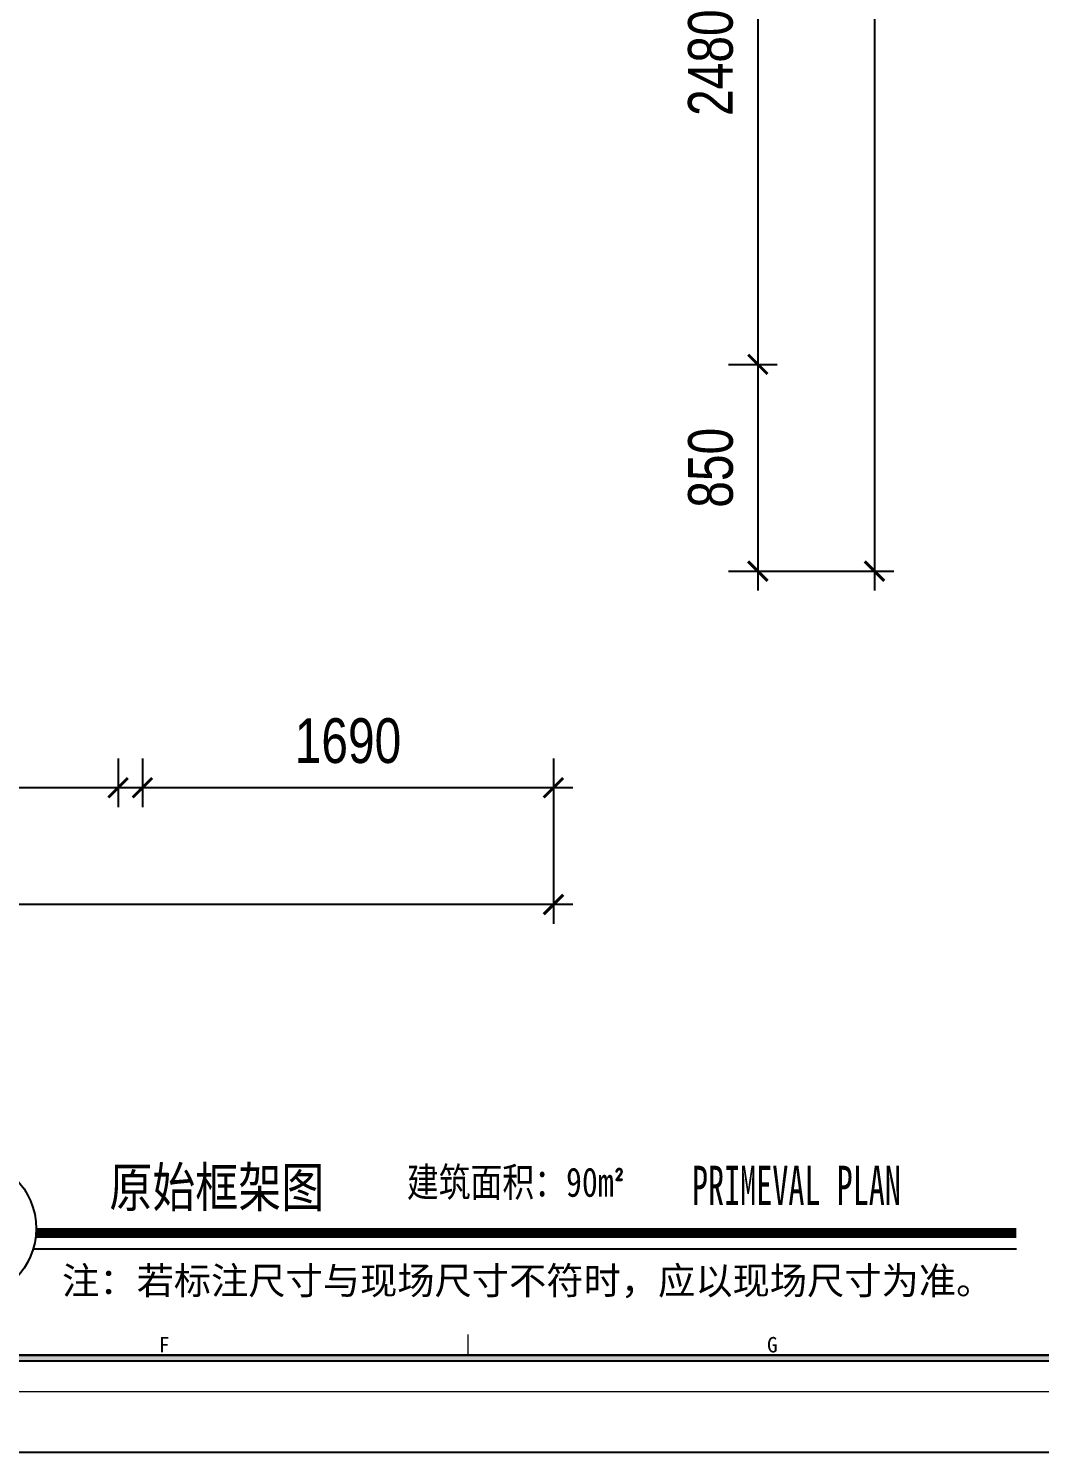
# Model space of a CAD drawing. Header units: millimetres. Extents: x -23568 to 99064, y -162914 to -58422.
# Drawn here: x -1412 to 2745, y -112350 to -106497 of the extents above; entities that cross this region are included whole.
import ezdxf
from ezdxf.enums import TextEntityAlignment as Align

# ---------------------------------------------------------------- set-up
doc = ezdxf.new("R2010")
doc.units = ezdxf.units.MM
doc.header["$LTSCALE"] = 0.01
for name, color, linetype in [('j家私', 153, 'Continuous'), ('W-图框', 251, 'Continuous'), ('布局图框', 1, 'Continuous')]:
    doc.layers.add(name, color=color, linetype=linetype)
doc.styles.add('-宋体', font='simfang.ttf', dxfattribs={"width": 0.8})
doc.styles.add('A2图框$0$WMF-黑体0', font='simhei.ttf')
doc.styles.add('尺寸标注', font='')
doc.styles.add('文字标注', font='', dxfattribs={"height": 1})
doc.styles.add('英文字体', font='stylu.ttf', dxfattribs={"width": 0.8})
doc.styles.get('尺寸标注').set_extended_font_data('SimSun')
doc.styles.get('文字标注').set_extended_font_data('SimSun')
doc.dimstyles.new('t-60', dxfattribs={"dimscale": 80, "dimtxt": 2.3, "dimasz": 1, "dimexe": 1, "dimexo": 1, "dimgap": 0.5, "dimtad": 0, "dimdec": 0, "dimrnd": 5, "dimzin": 0, "dimdsep": 46, "dimtxsty": '英文字体', "dimblk": 'ARCHTICK', "dimcen": 0.09, "dimdle": 1, "dimclrd": 8, "dimclre": 8, "dimclrt": 2, "dimadec": 0, "dimazin": 0, "dimtfac": 1, "dimtdec": 0, "dimtix": 1, "dimtmove": 2, "dimatfit": 2, "dimldrblk": 'DOT', "dimfxl": 0, "dimtvp": 1, "dimtolj": 1, "dimtzin": 0, "dimarcsym": 0})

# ---------------------------------------------------------------- blocks, each defined once
blk = doc.blocks.new('_ArchTick')
at = {"color": 0, "linetype": 'ByBlock', "const_width": 0.15}
blk.add_lwpolyline([(-0.5, -0.5), (0.5, 0.5)], dxfattribs=at)
blk = doc.blocks.new('*D89')
at = {"color": 8, "lineweight": -2, "transparency": 16777216}
for p, q in [((1586.3, -105317.3), (1586.3, -107957.3)), ((1466.3, -105397.3), (1666.3, -105397.3)), ((1466.3, -107877.3), (1666.3, -107877.3))]:
    blk.add_line(p, q, dxfattribs=at)
at = {"layer": 'Defpoints', "color": 0, "transparency": 16777216}
for p in [(1386.3, -105397.3), (1386.3, -107877.3), (1586.3, -107877.3)]:
    blk.add_point(p, dxfattribs=at)
at = {"color": 8, "lineweight": -2, "transparency": 16777216, "xscale": 80, "yscale": 80, "zscale": 80}
for p, rotation in [((1586.3, -105397.3), 90), ((1586.3, -107877.3), 270)]:
    blk.add_blockref('_ArchTick', p, dxfattribs=dict(at, rotation=rotation))
at = {"color": 2, "transparency": 16777216, "insert": (1392.7, -106637.3), "char_height": 184, "attachment_point": 5, "rotation": 90, "style": '英文字体'}
blk.add_mtext('\\A1;2480', dxfattribs=at)
blk = doc.blocks.new('_DOT')
at = {"color": 0, "linetype": 'ByBlock'}
blk.add_line((-0.5, 0), (-1, 0), dxfattribs=at)
at = {"color": 0, "linetype": 'ByBlock', "const_width": 0.5}
blk.add_lwpolyline([(-0.25, 0, 1), (0.25, 0, 1)], format="xyb", close=True, dxfattribs=at)
blk = doc.blocks.new('*D90')
at = {"color": 8, "lineweight": -2, "transparency": 16777216}
for p, q in [((1586.3, -107797.3), (1586.3, -108807.3)), ((1466.3, -107877.3), (1666.3, -107877.3)), ((1466.3, -108727.3), (1666.3, -108727.3))]:
    blk.add_line(p, q, dxfattribs=at)
at = {"layer": 'Defpoints', "color": 0, "transparency": 16777216}
for p in [(1386.3, -107877.3), (1386.3, -108727.3), (1586.3, -108727.3)]:
    blk.add_point(p, dxfattribs=at)
at = {"color": 8, "lineweight": -2, "transparency": 16777216, "xscale": 80, "yscale": 80, "zscale": 80}
for p, rotation in [((1586.3, -107877.3), 90), ((1586.3, -108727.3), 270)]:
    blk.add_blockref('_ArchTick', p, dxfattribs=dict(at, rotation=rotation))
at = {"color": 2, "transparency": 16777216, "insert": (1393, -108302.3), "char_height": 184, "attachment_point": 5, "rotation": 90, "style": '英文字体'}
blk.add_mtext('\\A1;850', dxfattribs=at)
blk = doc.blocks.new('*D91')
at = {"color": 8, "lineweight": -2, "transparency": 16777216}
for p, q in [((-943.7, -109497.3), (-943.7, -109697.3)), ((746.3, -109497.3), (746.3, -109697.3)), ((826.3, -109617.3), (-1023.7, -109617.3))]:
    blk.add_line(p, q, dxfattribs=at)
at = {"layer": 'Defpoints', "color": 0, "transparency": 16777216}
for p in [(-943.7, -109417.3), (746.3, -109417.3), (-943.7, -109617.3)]:
    blk.add_point(p, dxfattribs=at)
at = {"color": 8, "lineweight": -2, "transparency": 16777216, "xscale": 80, "yscale": 80, "zscale": 80, "rotation": 180}
blk.add_blockref('_ArchTick', (-943.7, -109617.3), dxfattribs=at)
at = {"color": 8, "lineweight": -2, "transparency": 16777216, "xscale": 80, "yscale": 80, "zscale": 80}
blk.add_blockref('_ArchTick', (746.3, -109617.3), dxfattribs=at)
at = {"color": 2, "transparency": 16777216, "insert": (-98.7, -109425.1), "char_height": 184, "attachment_point": 5, "style": '英文字体'}
blk.add_mtext('\\A1;1690', dxfattribs=at)
blk = doc.blocks.new('*D93')
at = {"color": 8, "lineweight": -2, "transparency": 16777216}
for p, q in [((-2333.7, -109497.3), (-2333.7, -109697.3)), ((-1043.7, -109497.3), (-1043.7, -109697.3)), ((-963.7, -109617.3), (-2413.7, -109617.3))]:
    blk.add_line(p, q, dxfattribs=at)
at = {"layer": 'Defpoints', "color": 0, "transparency": 16777216}
for p in [(-2333.7, -109417.3), (-1043.7, -109417.3), (-2333.7, -109617.3)]:
    blk.add_point(p, dxfattribs=at)
at = {"color": 8, "lineweight": -2, "transparency": 16777216, "xscale": 80, "yscale": 80, "zscale": 80, "rotation": 180}
blk.add_blockref('_ArchTick', (-2333.7, -109617.3), dxfattribs=at)
at = {"color": 8, "lineweight": -2, "transparency": 16777216, "xscale": 80, "yscale": 80, "zscale": 80}
blk.add_blockref('_ArchTick', (-1043.7, -109617.3), dxfattribs=at)
at = {"color": 2, "transparency": 16777216, "insert": (-1688.7, -109425.9), "char_height": 184, "attachment_point": 5, "style": '英文字体'}
blk.add_mtext('\\A1;1290', dxfattribs=at)
blk = doc.blocks.new('*D102')
at = {"color": 8, "lineweight": -2, "transparency": 16777216}
for p, q in [((2066.3, -100457.3), (2066.3, -108807.3)), ((1666.3, -100537.3), (2146.3, -100537.3)), ((1666.3, -108727.3), (2146.3, -108727.3))]:
    blk.add_line(p, q, dxfattribs=at)
at = {"layer": 'Defpoints', "color": 0, "transparency": 16777216}
for p in [(1586.3, -100537.3), (1586.3, -108727.3), (2066.3, -108727.3)]:
    blk.add_point(p, dxfattribs=at)
at = {"color": 8, "lineweight": -2, "transparency": 16777216, "xscale": 80, "yscale": 80, "zscale": 80}
for p, rotation in [((2066.3, -100537.3), 90), ((2066.3, -108727.3), 270)]:
    blk.add_blockref('_ArchTick', p, dxfattribs=dict(at, rotation=rotation))
at = {"color": 2, "transparency": 16777216, "insert": (1874.6, -104632.3), "char_height": 184, "attachment_point": 5, "rotation": 90, "style": '英文字体'}
blk.add_mtext('\\A1;8190', dxfattribs=at)
blk = doc.blocks.new('*D103')
at = {"color": 8, "lineweight": -2, "transparency": 16777216}
for p, q in [((-12103.7, -109697.3), (-12103.7, -110177.3)), ((746.3, -109697.3), (746.3, -110177.3)), ((826.3, -110097.3), (-12183.7, -110097.3))]:
    blk.add_line(p, q, dxfattribs=at)
at = {"layer": 'Defpoints', "color": 0, "transparency": 16777216}
for p in [(-12103.7, -109617.3), (746.3, -109617.3), (-12103.7, -110097.3)]:
    blk.add_point(p, dxfattribs=at)
at = {"color": 8, "lineweight": -2, "transparency": 16777216, "xscale": 80, "yscale": 80, "zscale": 80, "rotation": 180}
blk.add_blockref('_ArchTick', (-12103.7, -110097.3), dxfattribs=at)
at = {"color": 8, "lineweight": -2, "transparency": 16777216, "xscale": 80, "yscale": 80, "zscale": 80}
blk.add_blockref('_ArchTick', (746.3, -110097.3), dxfattribs=at)
at = {"color": 2, "transparency": 16777216, "insert": (-5678.7, -109904), "char_height": 184, "attachment_point": 5, "style": '英文字体'}
blk.add_mtext('\\A1;12850', dxfattribs=at)
blk = doc.blocks.new('ET634563464')
at = {"layer": 'W-图框', "linetype": 'ByBlock'}
h = blk.add_hatch(color=153, dxfattribs=at)
h.paths.add_polyline_path([(85815.6, 34916.5), (107555.1, 34916.5), (107555.1, 19318.8), (85815.6, 19318.8)])
h.paths.add_polyline_path([(85843.2, 34888.8), (107527.5, 34888.8), (107527.5, 19346.4), (85843.2, 19346.4)], flags=16)
at = {"layer": 'W-图框', "color": 2, "lineweight": 0}
blk.add_line((102478, 19346.4), (102478, 19440.3), dxfattribs=at)
at = {"layer": 'W-图框', "color": 151, "linetype": 'ByBlock'}
blk.add_lwpolyline([(84736.9, 35331.4), (107970, 35331.4), (107970, 18903.9), (84736.9, 18903.9)], close=True, dxfattribs=at)
at = {"layer": 'W-图框', "color": 2, "lineweight": 0}
blk.add_lwpolyline([(85013.5, 35054.8), (107693.4, 35054.8), (107693.4, 19180.5), (85013.5, 19180.5)], close=True, dxfattribs=at)
at = {"layer": 'W-图框', "color": 153, "linetype": 'ByBlock'}
for points in [[(85815.6, 34916.5), (107555.1, 34916.5), (107555.1, 19318.8), (85815.6, 19318.8)], [(85843.2, 34888.8), (85843.2, 19346.4), (105314.8, 19346.4), (105314.8, 34888.8)], [(85843.2, 34888.8), (107527.5, 34888.8), (107527.5, 19346.4), (85843.2, 19346.4)]]:
    blk.add_lwpolyline(points, close=True, dxfattribs=at)
at = {"layer": 'W-图框', "color": 2, "lineweight": 0, "style": 'A2图框$0$WMF-黑体0'}
for s, p in [('F', (101095.1, 19394.2)), ('G', (103860.9, 19394.2))]:
    blk.add_text(s, height=70.4, dxfattribs=at).set_placement(p, align=Align.MIDDLE)

msp = doc.modelspace()

# ---------------------------------------------------------------- linework, layer by layer
at = {"color": 153, "lineweight": -3}
msp.add_lwpolyline([(-14639.9, -97901.1), (2945.9, -97901.1), (2945.9, -111949.6), (-14639.9, -111949.6)], close=True, dxfattribs=at)
at = {"color": 159}
msp.add_circle((-1672.2, -111429.3), 291.5, dxfattribs=at)
at = {"layer": 'j家私', "color": 153, "linetype": 'ByBlock', "const_width": 41.6}
msp.add_lwpolyline([(-1381.7, -111447.1), (2649.4, -111447.1)], dxfattribs=at)
msp.add_lwpolyline([(-1381.7, -111447.1), (2649.4, -111447.1)], dxfattribs=at)
at = {"layer": 'j家私', "color": 153, "linetype": 'ByBlock'}
msp.add_lwpolyline([(-1392.9, -111512.6), (2649.4, -111512.6)], dxfattribs=at)
msp.add_lwpolyline([(-1392.9, -111512.6), (2649.4, -111512.6)], dxfattribs=at)
msp.add_circle((-1672.2, -111429.3), 291.5, dxfattribs=at)

# ---------------------------------------------------------------- block references
at = {"xscale": 0.9038816989722264, "yscale": 0.9038816989722264, "zscale": 0.9038816989722264}
msp.add_blockref('ET634563464', (-92232.1, -129436.5), dxfattribs=at)

# ---------------------------------------------------------------- texts
at = {"color": 7, "attachment_point": 1, "style": '-宋体'}
for s, insert, char_height, width in [('{\\C2;原始框架图 }', (-1079.9, -111178.1), 161.951, 2270.994), ('\\pt1080;{\\C2;建筑面积：90m\\fISOCPEUR|b0|i0|c0|p34;²}', (143.2, -111178.5), 120, 1362.596)]:
    msp.add_mtext(s, dxfattribs=dict(at, insert=insert, char_height=char_height, width=width))
at = {"layer": '布局图框', "color": 2, "style": '尺寸标注', "width": 0.6}
msp.add_text('PRIMEVAL PLAN', height=161.951, dxfattribs=at).set_placement((1315.4, -111332.9))
msp.add_text('PRIMEVAL PLAN', height=161.951, dxfattribs=at).set_placement((1315.4, -111332.9))
at = {"layer": '布局图框', "color": 2, "style": '文字标注'}
msp.add_text('注：若标注尺寸与现场尺寸不符时，应以现场尺寸为准。', height=112.284, dxfattribs=at).set_placement((-1274.3, -111699.3))

# ---------------------------------------------------------------- dimensions: what is measured, and where the dimension line sits
for base, p1, p2, picture, middle in [((2066.3, -108727.3), (1586.3, -100537.3), (1586.3, -108727.3), '*D102', (1874.6, -104632.3)), ((1586.3, -107877.3), (1386.3, -105397.3), (1386.3, -107877.3), '*D89', (1392.7, -106637.3)), ((1586.3, -108727.3), (1386.3, -107877.3), (1386.3, -108727.3), '*D90', (1393, -108302.3))]:
    dim = msp.add_linear_dim(base=base, p1=p1, p2=p2, angle=90, dimstyle='t-60')
    dim.commit()
    dim.dimension.update_dxf_attribs({"geometry": picture, "text_midpoint": middle})
for base, p1, p2, picture, middle in [((-2333.7, -109617.3), (-1043.7, -109417.3), (-2333.7, -109417.3), '*D93', (-1688.7, -109425.9)), ((-943.7, -109617.3), (746.3, -109417.3), (-943.7, -109417.3), '*D91', (-98.7, -109425.1)), ((-12103.7, -110097.3), (746.3, -109617.3), (-12103.7, -109617.3), '*D103', (-5678.7, -109904))]:
    dim = msp.add_linear_dim(base=base, p1=p1, p2=p2, dimstyle='t-60')
    dim.commit()
    dim.dimension.update_dxf_attribs({"geometry": picture, "text_midpoint": middle})

doc.saveas('drawing.dxf')
